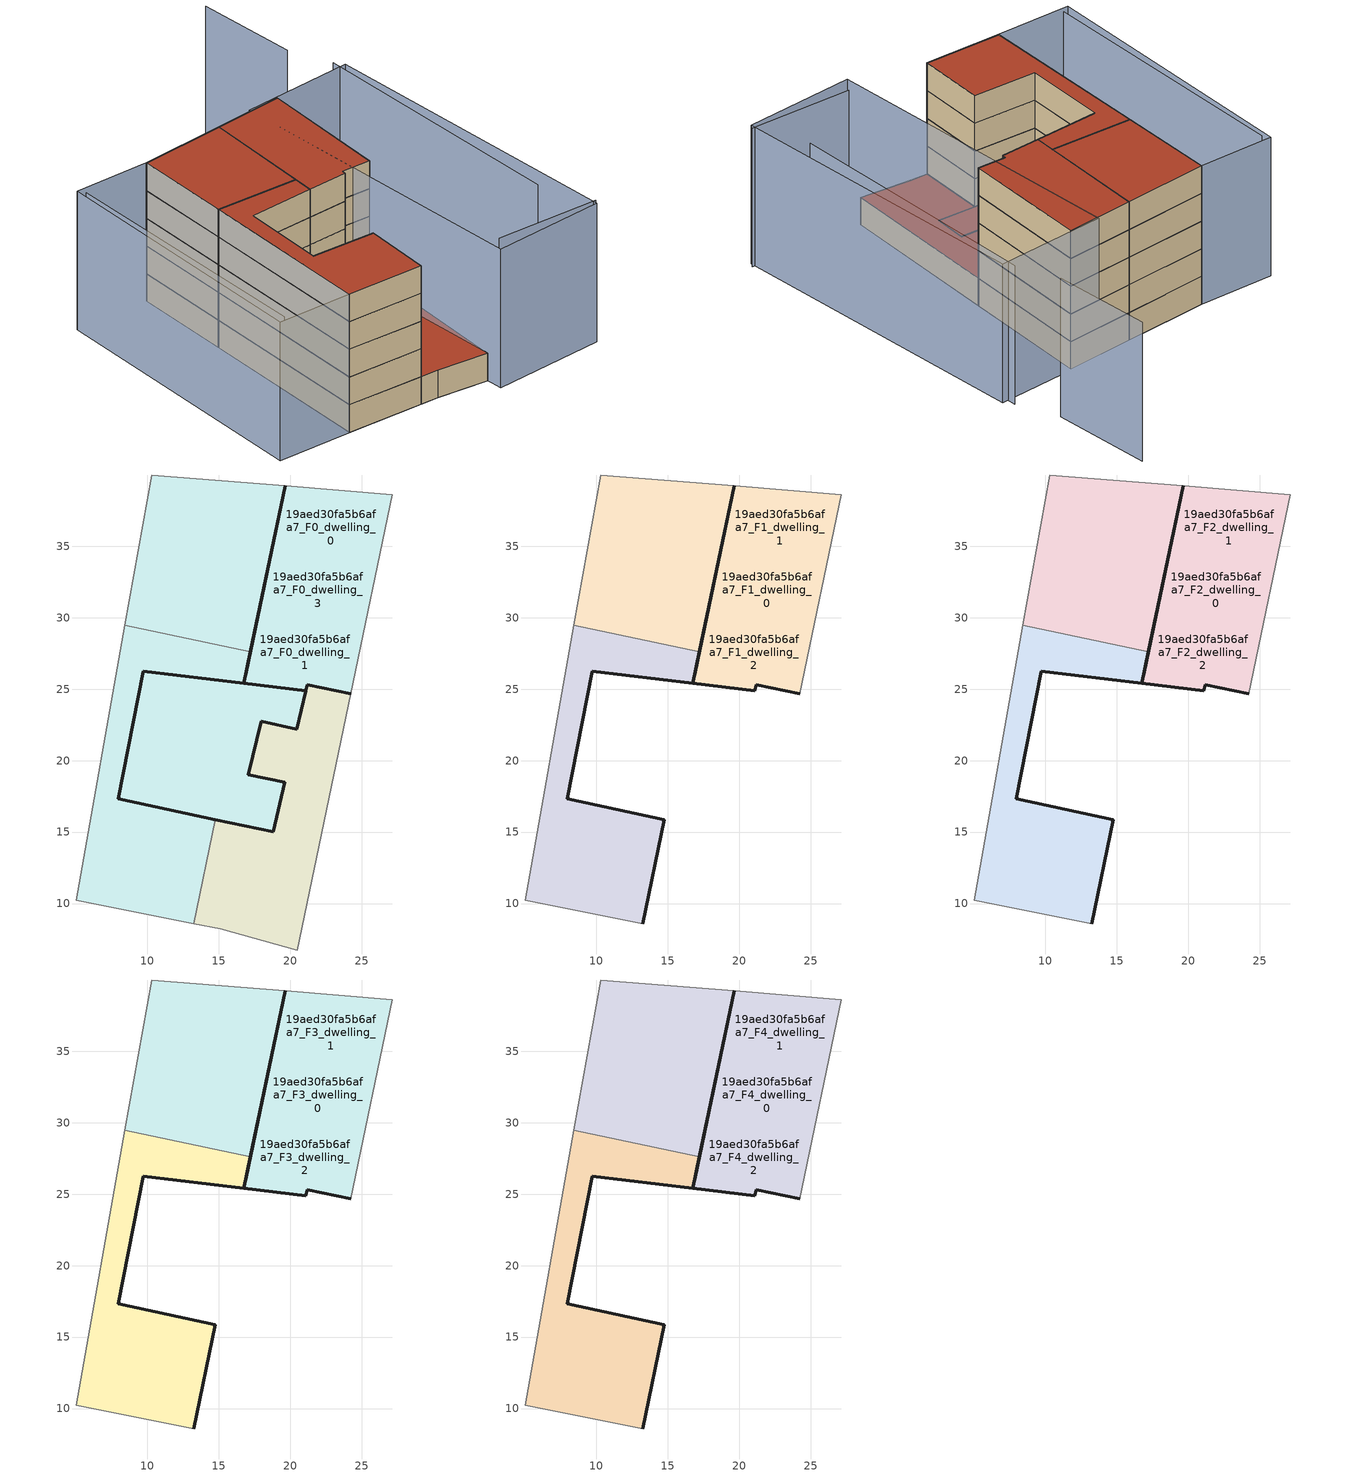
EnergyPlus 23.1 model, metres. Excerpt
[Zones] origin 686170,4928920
19aed30fa5b6afa7_F0_dwelling_0
 floor ground (EU_floor_Construction): 17.21,27.63 19.64,39.24 10.29,40 8.42,29.46 z0; 24.23,24.67 27.15,38.63 19.64,39.24 17.21,27.63 16.91,26.2 16.74,25.41 21.07,24.88 21.17,25.31 z0
 wall outside (EU_wall_Construction): 19.64,39.24 17.21,27.63 z0:3
 wall adiabatic (EU_wall_Construction): 8.42,29.46 10.29,40 19.64,39.24 z0:3
 wall to 19aed30fa5b6afa7_F0_dwelling_1 (EU_wall_Construction): 17.21,27.63 8.42,29.46 z0:3
19aed30fa5b6afa7_F0_dwelling_1
 floor ground (EU_floor_Construction): 24.23,24.67 27.15,38.63 19.64,39.24 17.21,27.63 16.74,25.41 21.07,24.88 21.17,25.31 z0; 16.74,25.41 17.21,27.63 16.91,26.2 z0; 13.22,8.6 14.75,15.88 7.97,17.32 9.7,26.27 16.74,25.41 16.91,26.2 17.21,27.63 8.42,29.46 5,10.24 z0
 wall outside (EU_wall_Construction): 17.21,27.63 16.74,25.41 9.7,26.27 7.97,17.32 14.75,15.88 z0:3
 wall adiabatic (EU_wall_Construction): 13.22,8.6 5,10.24 8.42,29.46 z0:3
 wall to 19aed30fa5b6afa7_F0_dwelling_3 (EU_wall_Construction): 14.75,15.88 13.22,8.6 z0:3
19aed30fa5b6afa7_F0_dwelling_2
 floor ground (EU_floor_Construction): 17.21,27.63 19.64,39.24 10.29,40 8.42,29.46 z0; 16.74,25.41 17.21,27.63 16.91,26.2 z0; 24.23,24.67 27.15,38.63 19.64,39.24 17.21,27.63 16.74,25.41 21.07,24.88 21.17,25.31 z0; 13.22,8.6 14.75,15.88 7.97,17.32 9.7,26.27 16.74,25.41 16.91,26.2 17.21,27.63 8.42,29.46 5,10.24 z0; 18.81,15.02 19.6,18.47 17.05,19.03 17.95,22.75 20.46,22.22 21.07,24.87 21.07,24.88 16.74,25.41 9.7,26.27 7.97,17.32 14.75,15.88 z0; 20.48,6.75 24.23,24.67 21.17,25.31 21.07,24.88 21.07,24.87 20.46,22.22 17.95,22.75 17.05,19.03 19.6,18.47 18.81,15.02 14.75,15.88 13.22,8.6 15.08,8.23 z0
 wall outside (EU_wall_Construction): 24.23,24.67 21.17,25.31 21.07,24.88 16.74,25.41 16.91,26.2 19.64,39.24 z0:3
 wall adiabatic (EU_wall_Construction): 19.64,39.24 27.15,38.63 24.23,24.67 z0:3
 roof outside (EU_floor_Construction): 24.23,24.67 20.48,6.75 15.08,8.23 13.22,8.6 14.75,15.88 18.81,15.02 19.6,18.47 17.05,19.03 17.95,22.75 20.46,22.22 21.07,24.87 21.07,24.88 21.17,25.31 z3; 21.07,24.88 21.07,24.87 20.46,22.22 17.95,22.75 17.05,19.03 19.6,18.47 18.81,15.02 14.75,15.88 7.97,17.32 9.7,26.27 16.74,25.41 z3
19aed30fa5b6afa7_F0_dwelling_3
 floor ground (EU_floor_Construction): 24.23,24.67 27.15,38.63 19.64,39.24 16.91,26.2 16.74,25.41 21.07,24.88 21.17,25.31 z0; 20.48,6.75 24.23,24.67 21.17,25.31 21.07,24.88 21.07,24.87 20.46,22.22 17.95,22.75 17.05,19.03 19.6,18.47 18.81,15.02 14.75,15.88 13.22,8.6 15.08,8.23 z0
 wall outside (EU_wall_Construction): 14.75,15.88 18.81,15.02 19.6,18.47 17.05,19.03 17.95,22.75 20.46,22.22 21.07,24.87 21.07,24.88 21.17,25.31 21.18,25.31 24.23,24.67 z0:3
 wall adiabatic (EU_wall_Construction): 24.23,24.67 20.48,6.75 15.08,8.23 13.22,8.6 z0:3
 roof outside (EU_roof_Construction): 24.23,24.67 20.48,6.75 15.08,8.23 13.22,8.6 14.75,15.88 18.81,15.02 19.6,18.47 17.05,19.03 17.95,22.75 20.46,22.22 21.07,24.87 21.07,24.88 21.17,25.31 z3; 27.15,38.63 24.23,24.67 21.17,25.31 21.07,24.88 16.74,25.41 16.91,26.2 19.64,39.24 z3
19aed30fa5b6afa7_F1_dwelling_0
 floor outside (EU_floor_Construction): 17.21,27.63 19.64,39.24 10.29,40 8.42,29.46 z3
 floor to 19aed30fa5b6afa7_F0_dwelling_0 (EU_floor_Construction): 24.23,24.67 27.15,38.63 19.64,39.24 17.21,27.63 16.91,26.2 16.74,25.41 21.07,24.88 21.17,25.31 z3
 wall outside (EU_wall_Construction): 19.64,39.24 17.21,27.63 z3:6
 wall adiabatic (EU_wall_Construction): 8.42,29.46 10.29,40 19.64,39.24 z3:6
 wall to 19aed30fa5b6afa7_F1_dwelling_1 (EU_wall_Construction): 17.21,27.63 8.42,29.46 z3:6
19aed30fa5b6afa7_F1_dwelling_1
 floor to 19aed30fa5b6afa7_F0_dwelling_1 (EU_floor_Construction): 13.22,8.6 14.75,15.88 7.97,17.32 9.7,26.27 16.74,25.41 16.91,26.2 17.21,27.63 8.42,29.46 5,10.24 z3; 24.23,24.67 27.15,38.63 19.64,39.24 17.21,27.63 16.74,25.41 21.07,24.88 21.17,25.31 z3; 16.74,25.41 17.21,27.63 16.91,26.2 z3
 wall outside (EU_wall_Construction): 17.21,27.63 16.74,25.41 9.7,26.27 7.97,17.32 14.75,15.88 13.22,8.6 z3:6
 wall adiabatic (EU_wall_Construction): 13.22,8.6 5,10.24 8.42,29.46 z3:6
19aed30fa5b6afa7_F1_dwelling_2
 floor outside (EU_floor_Construction): 16.74,25.41 17.21,27.63 16.91,26.2 z3; 13.22,8.6 14.75,15.88 7.97,17.32 9.7,26.27 16.74,25.41 16.91,26.2 17.21,27.63 8.42,29.46 5,10.24 z3
 floor to 19aed30fa5b6afa7_F0_dwelling_2 (EU_floor_Construction): 17.21,27.63 19.64,39.24 10.29,40 8.42,29.46 z3; 24.23,24.67 27.15,38.63 19.64,39.24 17.21,27.63 16.74,25.41 21.07,24.88 21.17,25.31 z3
 wall outside (EU_wall_Construction): 24.23,24.67 21.17,25.31 21.07,24.88 16.74,25.41 16.91,26.2 19.64,39.24 z3:6
 wall adiabatic (EU_wall_Construction): 19.64,39.24 27.15,38.63 24.23,24.67 z3:6
19aed30fa5b6afa7_F2_dwelling_0
 floor outside (EU_floor_Construction): 17.21,27.63 19.64,39.24 10.29,40 8.42,29.46 z6
 floor to 19aed30fa5b6afa7_F1_dwelling_0 (EU_floor_Construction): 24.23,24.67 27.15,38.63 19.64,39.24 17.21,27.63 16.91,26.2 16.74,25.41 21.07,24.88 21.17,25.31 z6
 wall outside (EU_wall_Construction): 19.64,39.24 17.21,27.63 z6:9
 wall adiabatic (EU_wall_Construction): 8.42,29.46 10.29,40 19.64,39.24 z6:9
 wall to 19aed30fa5b6afa7_F2_dwelling_1 (EU_wall_Construction): 17.21,27.63 8.42,29.46 z6:9
19aed30fa5b6afa7_F2_dwelling_1
 floor to 19aed30fa5b6afa7_F1_dwelling_1 (EU_floor_Construction): 13.22,8.6 14.75,15.88 7.97,17.32 9.7,26.27 16.74,25.41 16.91,26.2 17.21,27.63 8.42,29.46 5,10.24 z6; 24.23,24.67 27.15,38.63 19.64,39.24 17.21,27.63 16.74,25.41 21.07,24.88 21.17,25.31 z6; 16.74,25.41 17.21,27.63 16.91,26.2 z6
 wall outside (EU_wall_Construction): 17.21,27.63 16.74,25.41 9.7,26.27 7.97,17.32 14.75,15.88 13.22,8.6 z6:9
 wall adiabatic (EU_wall_Construction): 13.22,8.6 5,10.24 8.42,29.46 z6:9
19aed30fa5b6afa7_F2_dwelling_2
 floor outside (EU_floor_Construction): 16.74,25.41 17.21,27.63 16.91,26.2 z6; 13.22,8.6 14.75,15.88 7.97,17.32 9.7,26.27 16.74,25.41 16.91,26.2 17.21,27.63 8.42,29.46 5,10.24 z6
 floor to 19aed30fa5b6afa7_F1_dwelling_2 (EU_floor_Construction): 17.21,27.63 19.64,39.24 10.29,40 8.42,29.46 z6; 24.23,24.67 27.15,38.63 19.64,39.24 17.21,27.63 16.74,25.41 21.07,24.88 21.17,25.31 z6
 wall outside (EU_wall_Construction): 24.23,24.67 21.17,25.31 21.07,24.88 16.74,25.41 16.91,26.2 19.64,39.24 z6:9
 wall adiabatic (EU_wall_Construction): 19.64,39.24 27.15,38.63 24.23,24.67 z6:9
19aed30fa5b6afa7_F3_dwelling_0
 floor outside (EU_floor_Construction): 17.21,27.63 19.64,39.24 10.29,40 8.42,29.46 z9
 floor to 19aed30fa5b6afa7_F2_dwelling_0 (EU_floor_Construction): 24.23,24.67 27.15,38.63 19.64,39.24 17.21,27.63 16.91,26.2 16.74,25.41 21.07,24.88 21.17,25.31 z9
 wall outside (EU_wall_Construction): 19.64,39.24 17.21,27.63 z9:12
 wall adiabatic (EU_wall_Construction): 8.42,29.46 10.29,40 19.64,39.24 z9:12
 wall to 19aed30fa5b6afa7_F3_dwelling_1 (EU_wall_Construction): 17.21,27.63 8.42,29.46 z9:12
19aed30fa5b6afa7_F3_dwelling_1
 floor to 19aed30fa5b6afa7_F2_dwelling_1 (EU_floor_Construction): 13.22,8.6 14.75,15.88 7.97,17.32 9.7,26.27 16.74,25.41 16.91,26.2 17.21,27.63 8.42,29.46 5,10.24 z9; 24.23,24.67 27.15,38.63 19.64,39.24 17.21,27.63 16.74,25.41 21.07,24.88 21.17,25.31 z9; 16.74,25.41 17.21,27.63 16.91,26.2 z9
 wall outside (EU_wall_Construction): 17.21,27.63 16.74,25.41 9.7,26.27 7.97,17.32 14.75,15.88 13.22,8.6 z9:12
 wall adiabatic (EU_wall_Construction): 13.22,8.6 5,10.24 8.42,29.46 z9:12
19aed30fa5b6afa7_F3_dwelling_2
 floor outside (EU_floor_Construction): 16.74,25.41 17.21,27.63 16.91,26.2 z9; 13.22,8.6 14.75,15.88 7.97,17.32 9.7,26.27 16.74,25.41 16.91,26.2 17.21,27.63 8.42,29.46 5,10.24 z9
 floor to 19aed30fa5b6afa7_F2_dwelling_2 (EU_floor_Construction): 17.21,27.63 19.64,39.24 10.29,40 8.42,29.46 z9; 24.23,24.67 27.15,38.63 19.64,39.24 17.21,27.63 16.74,25.41 21.07,24.88 21.17,25.31 z9
 wall outside (EU_wall_Construction): 24.23,24.67 21.17,25.31 21.07,24.88 16.74,25.41 16.91,26.2 19.64,39.24 z9:12
 wall adiabatic (EU_wall_Construction): 19.64,39.24 27.15,38.63 24.23,24.67 z9:12
19aed30fa5b6afa7_F4_dwelling_0
 floor outside (EU_floor_Construction): 17.21,27.63 19.64,39.24 10.29,40 8.42,29.46 z12
 floor to 19aed30fa5b6afa7_F3_dwelling_0 (EU_floor_Construction): 24.23,24.67 27.15,38.63 19.64,39.24 17.21,27.63 16.91,26.2 16.74,25.41 21.07,24.88 21.17,25.31 z12
 wall outside (EU_wall_Construction): 19.64,39.24 17.21,27.63 z12:15
 wall adiabatic (EU_wall_Construction): 8.42,29.46 10.29,40 19.64,39.24 z12:15
 wall to 19aed30fa5b6afa7_F4_dwelling_1 (EU_wall_Construction): 17.21,27.63 8.42,29.46 z12:15
 roof outside (EU_roof_Construction): 27.15,38.63 24.23,24.67 21.17,25.31 21.07,24.88 16.74,25.41 16.91,26.2 17.21,27.63 19.64,39.24 z15; 19.64,39.24 17.21,27.63 8.42,29.46 10.29,40 z15
19aed30fa5b6afa7_F4_dwelling_1
 floor to 19aed30fa5b6afa7_F3_dwelling_1 (EU_floor_Construction): 13.22,8.6 14.75,15.88 7.97,17.32 9.7,26.27 16.74,25.41 16.91,26.2 17.21,27.63 8.42,29.46 5,10.24 z12; 24.23,24.67 27.15,38.63 19.64,39.24 17.21,27.63 16.74,25.41 21.07,24.88 21.17,25.31 z12; 16.74,25.41 17.21,27.63 16.91,26.2 z12
 wall outside (EU_wall_Construction): 17.21,27.63 16.74,25.41 9.7,26.27 7.97,17.32 14.75,15.88 13.22,8.6 z12:15
 wall adiabatic (EU_wall_Construction): 13.22,8.6 5,10.24 8.42,29.46 z12:15
 roof outside (EU_roof_Construction): 16.74,25.41 16.91,26.2 17.21,27.63 z15; 17.21,27.63 16.91,26.2 16.74,25.41 9.7,26.27 7.97,17.32 14.75,15.88 13.22,8.6 5,10.24 8.42,29.46 z15; 27.15,38.63 24.23,24.67 21.17,25.31 21.07,24.88 16.74,25.41 17.21,27.63 19.64,39.24 z15
19aed30fa5b6afa7_F4_dwelling_2
 floor outside (EU_floor_Construction): 16.74,25.41 17.21,27.63 16.91,26.2 z12; 13.22,8.6 14.75,15.88 7.97,17.32 9.7,26.27 16.74,25.41 16.91,26.2 17.21,27.63 8.42,29.46 5,10.24 z12
 floor to 19aed30fa5b6afa7_F3_dwelling_2 (EU_floor_Construction): 17.21,27.63 19.64,39.24 10.29,40 8.42,29.46 z12; 24.23,24.67 27.15,38.63 19.64,39.24 17.21,27.63 16.74,25.41 21.07,24.88 21.17,25.31 z12
 wall outside (EU_wall_Construction): 24.23,24.67 21.17,25.31 21.07,24.88 16.74,25.41 16.91,26.2 19.64,39.24 z12:15
 wall adiabatic (EU_wall_Construction): 19.64,39.24 27.15,38.63 24.23,24.67 z12:15
 roof outside (EU_roof_Construction): 16.74,25.41 16.91,26.2 17.21,27.63 z15; 19.64,39.24 17.21,27.63 8.42,29.46 10.29,40 z15; 27.15,38.63 24.23,24.67 21.17,25.31 21.07,24.88 16.74,25.41 17.21,27.63 19.64,39.24 z15; 17.21,27.63 16.91,26.2 16.74,25.41 9.7,26.27 7.97,17.32 14.75,15.88 13.22,8.6 5,10.24 8.42,29.46 z15
shading: 21.74,6.47 32.74,4.22 / 31.28,10.1 35.28,38.86 / 2.55,40.63 -2.06,12.11 / 34.16,43.54 35.13,54.51 / 35.85,37.87 32.41,3.79 / 32.41,3.79 20.31,5.01 / 20.31,5.01 23.75,39.09 / 23.75,39.09 35.85,37.87 / 10.29,40 5,10.24 / 5,10.24 -3.07,11.67 / -3.07,11.67 2.22,41.43 / 2.22,41.43 10.29,40 z0:15
[Building]
EU S2 Campaign: North Axis=0; Terrain=City; Solar Distribution=FullExterior
[Site:Location]
Bologna: Latitude=44.5; Longitude=11.25; Time Zone=1; Elevation=37
[SizingPeriod:WeatherFileDays]
AnnualSizingPeriod: Begin Month=1; Begin Day of Month=1; End Month=12; End Day of Month=31; Day of Week for Start Day=Monday; Use Weather File Daylight Saving Period=No; Use Weather File Rain and Snow Indicators=No
[MATERIAL]
EU_InternalMass_Material: Roughness=MediumRough; Thickness=0.1; Conductivity=1; Density=1800; Specific Heat=900; Thermal Absorptance=0.9; Solar Absorptance=0.7; Visible Absorptance=0.7
[MATERIAL:NOMASS] Roughness=MediumRough; Thermal Absorptance=0.9; Solar Absorptance=0.7; Visible Absorptance=0.7
Name | Thermal Resistance
EU_wall_NoMass | 0.905828
EU_roof_NoMass | 0.37593
EU_floor_NoMass | 0.67114
[CONSTRUCTION]
EU_wall_Construction: EU_wall_NoMass
EU_roof_Construction: EU_roof_NoMass
EU_floor_Construction: EU_floor_NoMass
EU_InternalMass_Construction: EU_InternalMass_Material
[ZONE] Type=1; Multiplier=1; Ceiling Height=autocalculate; Floor Area=autocalculate; Part of Total Floor Area=Yes
Name | Volume
19aed30fa5b6afa7_F0_dwelling_0 | 627.133
19aed30fa5b6afa7_F1_dwelling_0; 19aed30fa5b6afa7_F2_dwelling_0; 19aed30fa5b6afa7_F3_dwelling_0; 19aed30fa5b6afa7_F4_dwelling_0 | 627.134
19aed30fa5b6afa7_F0_dwelling_1; 19aed30fa5b6afa7_F1_dwelling_1; 19aed30fa5b6afa7_F2_dwelling_1; 19aed30fa5b6afa7_F3_dwelling_1; 19aed30fa5b6afa7_F4_dwelling_1 | 627.151
19aed30fa5b6afa7_F0_dwelling_2 | 1532.5
19aed30fa5b6afa7_F1_dwelling_2; 19aed30fa5b6afa7_F2_dwelling_2; 19aed30fa5b6afa7_F3_dwelling_2; 19aed30fa5b6afa7_F4_dwelling_2 | 936.613
19aed30fa5b6afa7_F0_dwelling_3 | 619
[INTERNALMASS] Construction=EU_InternalMass_Construction
Name | Zone or ZoneList | Surface Area
19aed30fa5b6afa7_F0_dwelling_0_EU_InternalMass | 19aed30fa5b6afa7_F0_dwelling_0 | 103.158
19aed30fa5b6afa7_F0_dwelling_1_EU_InternalMass | 19aed30fa5b6afa7_F0_dwelling_1 | 103.16
19aed30fa5b6afa7_F0_dwelling_2_EU_InternalMass | 19aed30fa5b6afa7_F0_dwelling_2 | 105.89
19aed30fa5b6afa7_F0_dwelling_3_EU_InternalMass | 19aed30fa5b6afa7_F0_dwelling_3 | 100.443
19aed30fa5b6afa7_F1_dwelling_0_EU_InternalMass | 19aed30fa5b6afa7_F1_dwelling_0 | 137.555
19aed30fa5b6afa7_F1_dwelling_1_EU_InternalMass | 19aed30fa5b6afa7_F1_dwelling_1 | 137.54
19aed30fa5b6afa7_F1_dwelling_2_EU_InternalMass | 19aed30fa5b6afa7_F1_dwelling_2 | 137.545
19aed30fa5b6afa7_F2_dwelling_0_EU_InternalMass | 19aed30fa5b6afa7_F2_dwelling_0 | 137.555
19aed30fa5b6afa7_F2_dwelling_1_EU_InternalMass | 19aed30fa5b6afa7_F2_dwelling_1 | 137.54
19aed30fa5b6afa7_F2_dwelling_2_EU_InternalMass | 19aed30fa5b6afa7_F2_dwelling_2 | 137.545
19aed30fa5b6afa7_F3_dwelling_0_EU_InternalMass | 19aed30fa5b6afa7_F3_dwelling_0 | 137.555
19aed30fa5b6afa7_F3_dwelling_1_EU_InternalMass | 19aed30fa5b6afa7_F3_dwelling_1 | 137.54
19aed30fa5b6afa7_F3_dwelling_2_EU_InternalMass | 19aed30fa5b6afa7_F3_dwelling_2 | 137.545
19aed30fa5b6afa7_F4_dwelling_0_EU_InternalMass | 19aed30fa5b6afa7_F4_dwelling_0 | 137.555
19aed30fa5b6afa7_F4_dwelling_1_EU_InternalMass | 19aed30fa5b6afa7_F4_dwelling_1 | 137.54
19aed30fa5b6afa7_F4_dwelling_2_EU_InternalMass | 19aed30fa5b6afa7_F4_dwelling_2 | 137.545
[OTHEREQUIPMENT] Fuel Type=Electricity; Design Level Calculation Method=Watts/Area; Power per Zone Floor Area=1; Fraction Latent=0; Fraction Radiant=0; Fraction Lost=0; Carbon Dioxide Generation Rate=0; EndUse Subcategory=EU_Step8_InternalGains
Name | Zone or ZoneList or Space or SpaceList | Schedule
EU_Step8_InternalGain_19aed30fa5b6afa7_F0_dwelling_0_f000 | 19aed30fa5b6afa7_F0_dwelling_0 | EU_Step8_GainSchedule_19aed30fa5b6afa7_F0_dwelling_0_f000
EU_Step8_InternalGain_19aed30fa5b6afa7_F0_dwelling_1_f000 | 19aed30fa5b6afa7_F0_dwelling_1 | EU_Step8_GainSchedule_19aed30fa5b6afa7_F0_dwelling_1_f000
EU_Step8_InternalGain_19aed30fa5b6afa7_F0_dwelling_2_f000 | 19aed30fa5b6afa7_F0_dwelling_2 | EU_Step8_GainSchedule_19aed30fa5b6afa7_F0_dwelling_2_f000
EU_Step8_InternalGain_19aed30fa5b6afa7_F0_dwelling_3_f000 | 19aed30fa5b6afa7_F0_dwelling_3 | EU_Step8_GainSchedule_19aed30fa5b6afa7_F0_dwelling_3_f000
EU_Step8_InternalGain_19aed30fa5b6afa7_F1_dwelling_0_f000 | 19aed30fa5b6afa7_F1_dwelling_0 | EU_Step8_GainSchedule_19aed30fa5b6afa7_F1_dwelling_0_f000
EU_Step8_InternalGain_19aed30fa5b6afa7_F1_dwelling_1_f000 | 19aed30fa5b6afa7_F1_dwelling_1 | EU_Step8_GainSchedule_19aed30fa5b6afa7_F1_dwelling_1_f000
EU_Step8_InternalGain_19aed30fa5b6afa7_F1_dwelling_2_f000 | 19aed30fa5b6afa7_F1_dwelling_2 | EU_Step8_GainSchedule_19aed30fa5b6afa7_F1_dwelling_2_f000
EU_Step8_InternalGain_19aed30fa5b6afa7_F2_dwelling_0_f000 | 19aed30fa5b6afa7_F2_dwelling_0 | EU_Step8_GainSchedule_19aed30fa5b6afa7_F2_dwelling_0_f000
EU_Step8_InternalGain_19aed30fa5b6afa7_F2_dwelling_1_f000 | 19aed30fa5b6afa7_F2_dwelling_1 | EU_Step8_GainSchedule_19aed30fa5b6afa7_F2_dwelling_1_f000
EU_Step8_InternalGain_19aed30fa5b6afa7_F2_dwelling_2_f000 | 19aed30fa5b6afa7_F2_dwelling_2 | EU_Step8_GainSchedule_19aed30fa5b6afa7_F2_dwelling_2_f000
EU_Step8_InternalGain_19aed30fa5b6afa7_F3_dwelling_0_f000 | 19aed30fa5b6afa7_F3_dwelling_0 | EU_Step8_GainSchedule_19aed30fa5b6afa7_F3_dwelling_0_f000
EU_Step8_InternalGain_19aed30fa5b6afa7_F3_dwelling_1_f000 | 19aed30fa5b6afa7_F3_dwelling_1 | EU_Step8_GainSchedule_19aed30fa5b6afa7_F3_dwelling_1_f000
EU_Step8_InternalGain_19aed30fa5b6afa7_F3_dwelling_2_f000 | 19aed30fa5b6afa7_F3_dwelling_2 | EU_Step8_GainSchedule_19aed30fa5b6afa7_F3_dwelling_2_f000
EU_Step8_InternalGain_19aed30fa5b6afa7_F4_dwelling_0_f000 | 19aed30fa5b6afa7_F4_dwelling_0 | EU_Step8_GainSchedule_19aed30fa5b6afa7_F4_dwelling_0_f000
EU_Step8_InternalGain_19aed30fa5b6afa7_F4_dwelling_1_f000 | 19aed30fa5b6afa7_F4_dwelling_1 | EU_Step8_GainSchedule_19aed30fa5b6afa7_F4_dwelling_1_f000
EU_Step8_InternalGain_19aed30fa5b6afa7_F4_dwelling_2_f000 | 19aed30fa5b6afa7_F4_dwelling_2 | EU_Step8_GainSchedule_19aed30fa5b6afa7_F4_dwelling_2_f000
[ZONEVENTILATION:DESIGNFLOWRATE] Schedule=EU_AlwaysOn; Design Flow Rate Calculation Method=AirChanges/Hour; Air Changes per Hour=0.73129; Ventilation Type=Natural; Fan Pressure Rise=0; Fan Total Efficiency=1; Constant Term Coefficient=1; Temperature Term Coefficient=0; Velocity Term Coefficient=0; Velocity Squared Term Coefficient=0; Minimum Indoor Temperature=-100; Maximum Indoor Temperature=100; Delta Temperature=-100; Minimum Outdoor Temperature=-100; Maximum Outdoor Temperature=100; Maximum Wind Speed=40
Name | Zone or ZoneList or Space or SpaceList
EU_ConstantAir_19aed30fa5b6afa7_F0_dwelling_0 | 19aed30fa5b6afa7_F0_dwelling_0
EU_ConstantAir_19aed30fa5b6afa7_F0_dwelling_1 | 19aed30fa5b6afa7_F0_dwelling_1
EU_ConstantAir_19aed30fa5b6afa7_F0_dwelling_2 | 19aed30fa5b6afa7_F0_dwelling_2
EU_ConstantAir_19aed30fa5b6afa7_F0_dwelling_3 | 19aed30fa5b6afa7_F0_dwelling_3
EU_ConstantAir_19aed30fa5b6afa7_F1_dwelling_0 | 19aed30fa5b6afa7_F1_dwelling_0
EU_ConstantAir_19aed30fa5b6afa7_F1_dwelling_1 | 19aed30fa5b6afa7_F1_dwelling_1
EU_ConstantAir_19aed30fa5b6afa7_F1_dwelling_2 | 19aed30fa5b6afa7_F1_dwelling_2
EU_ConstantAir_19aed30fa5b6afa7_F2_dwelling_0 | 19aed30fa5b6afa7_F2_dwelling_0
EU_ConstantAir_19aed30fa5b6afa7_F2_dwelling_1 | 19aed30fa5b6afa7_F2_dwelling_1
EU_ConstantAir_19aed30fa5b6afa7_F2_dwelling_2 | 19aed30fa5b6afa7_F2_dwelling_2
EU_ConstantAir_19aed30fa5b6afa7_F3_dwelling_0 | 19aed30fa5b6afa7_F3_dwelling_0
EU_ConstantAir_19aed30fa5b6afa7_F3_dwelling_1 | 19aed30fa5b6afa7_F3_dwelling_1
EU_ConstantAir_19aed30fa5b6afa7_F3_dwelling_2 | 19aed30fa5b6afa7_F3_dwelling_2
EU_ConstantAir_19aed30fa5b6afa7_F4_dwelling_0 | 19aed30fa5b6afa7_F4_dwelling_0
EU_ConstantAir_19aed30fa5b6afa7_F4_dwelling_1 | 19aed30fa5b6afa7_F4_dwelling_1
EU_ConstantAir_19aed30fa5b6afa7_F4_dwelling_2 | 19aed30fa5b6afa7_F4_dwelling_2
[HVACTEMPLATE:THERMOSTAT] Constant Heating Setpoint=20; Constant Cooling Setpoint=50
EU_HeatOnly_19aed30fa5b6afa7_F0_dwelling_0; EU_HeatOnly_19aed30fa5b6afa7_F0_dwelling_1; EU_HeatOnly_19aed30fa5b6afa7_F0_dwelling_2; EU_HeatOnly_19aed30fa5b6afa7_F0_dwelling_3; EU_HeatOnly_19aed30fa5b6afa7_F1_dwelling_0; EU_HeatOnly_19aed30fa5b6afa7_F1_dwelling_1; EU_HeatOnly_19aed30fa5b6afa7_F1_dwelling_2; EU_HeatOnly_19aed30fa5b6afa7_F2_dwelling_0; EU_HeatOnly_19aed30fa5b6afa7_F2_dwelling_1; EU_HeatOnly_19aed30fa5b6afa7_F2_dwelling_2; EU_HeatOnly_19aed30fa5b6afa7_F3_dwelling_0; EU_HeatOnly_19aed30fa5b6afa7_F3_dwelling_1; EU_HeatOnly_19aed30fa5b6afa7_F3_dwelling_2; EU_HeatOnly_19aed30fa5b6afa7_F4_dwelling_0; EU_HeatOnly_19aed30fa5b6afa7_F4_dwelling_1; EU_HeatOnly_19aed30fa5b6afa7_F4_dwelling_2
[HVACTEMPLATE:ZONE:IDEALLOADSAIRSYSTEM] System Availability Schedule=EU_AlwaysOn; Maximum Heating Supply Air Temperature=50; Minimum Cooling Supply Air Temperature=13; Maximum Heating Supply Air Humidity Ratio=0.0156; Minimum Cooling Supply Air Humidity Ratio=0.0077; Heating Limit=NoLimit; Cooling Limit=NoLimit; Heating Availability Schedule=EU_AlwaysOn; Cooling Availability Schedule=EU_CoolingOff; Dehumidification Control Type=ConstantSensibleHeatRatio; Cooling Sensible Heat Ratio=0.7; Dehumidification Setpoint=60; Humidification Control Type=None; Humidification Setpoint=30; Outdoor Air Method=None; Outdoor Air Flow Rate per Person=0.00944; Outdoor Air Flow Rate per Zone Floor Area=0; Outdoor Air Flow Rate per Zone=0; Demand Controlled Ventilation Type=None; Outdoor Air Economizer Type=NoEconomizer; Heat Recovery Type=None; Sensible Heat Recovery Effectiveness=0.7; Latent Heat Recovery Effectiveness=0.65
Name | Template Thermostat
19aed30fa5b6afa7_F0_dwelling_0 | EU_HeatOnly_19aed30fa5b6afa7_F0_dwelling_0
19aed30fa5b6afa7_F0_dwelling_1 | EU_HeatOnly_19aed30fa5b6afa7_F0_dwelling_1
19aed30fa5b6afa7_F0_dwelling_2 | EU_HeatOnly_19aed30fa5b6afa7_F0_dwelling_2
19aed30fa5b6afa7_F0_dwelling_3 | EU_HeatOnly_19aed30fa5b6afa7_F0_dwelling_3
19aed30fa5b6afa7_F1_dwelling_0 | EU_HeatOnly_19aed30fa5b6afa7_F1_dwelling_0
19aed30fa5b6afa7_F1_dwelling_1 | EU_HeatOnly_19aed30fa5b6afa7_F1_dwelling_1
19aed30fa5b6afa7_F1_dwelling_2 | EU_HeatOnly_19aed30fa5b6afa7_F1_dwelling_2
19aed30fa5b6afa7_F2_dwelling_0 | EU_HeatOnly_19aed30fa5b6afa7_F2_dwelling_0
19aed30fa5b6afa7_F2_dwelling_1 | EU_HeatOnly_19aed30fa5b6afa7_F2_dwelling_1
19aed30fa5b6afa7_F2_dwelling_2 | EU_HeatOnly_19aed30fa5b6afa7_F2_dwelling_2
19aed30fa5b6afa7_F3_dwelling_0 | EU_HeatOnly_19aed30fa5b6afa7_F3_dwelling_0
19aed30fa5b6afa7_F3_dwelling_1 | EU_HeatOnly_19aed30fa5b6afa7_F3_dwelling_1
19aed30fa5b6afa7_F3_dwelling_2 | EU_HeatOnly_19aed30fa5b6afa7_F3_dwelling_2
19aed30fa5b6afa7_F4_dwelling_0 | EU_HeatOnly_19aed30fa5b6afa7_F4_dwelling_0
19aed30fa5b6afa7_F4_dwelling_1 | EU_HeatOnly_19aed30fa5b6afa7_F4_dwelling_1
19aed30fa5b6afa7_F4_dwelling_2 | EU_HeatOnly_19aed30fa5b6afa7_F4_dwelling_2
[SIZING:ZONE] Zone Cooling Design Supply Air Temperature Input Method=SupplyAirTemperature; Zone Cooling Design Supply Air Temperature=13; Zone Heating Design Supply Air Temperature Input Method=SupplyAirTemperature; Zone Heating Design Supply Air Temperature=50; Zone Cooling Design Supply Air Humidity Ratio=0.008; Zone Heating Design Supply Air Humidity Ratio=0.008; Cooling Design Air Flow Method=DesignDay; Cooling Design Air Flow Rate=0; Cooling Minimum Air Flow per Zone Floor Area=0.000762; Cooling Minimum Air Flow=0; Cooling Minimum Air Flow Fraction=0.2; Heating Design Air Flow Method=DesignDay; Heating Design Air Flow Rate=0; Heating Maximum Air Flow per Zone Floor Area=0.002032; Heating Maximum Air Flow=0.141576; Heating Maximum Air Flow Fraction=0.3; Account for Dedicated Outdoor Air System=No; Dedicated Outdoor Air System Control Strategy=NeutralSupplyAir; Dedicated Outdoor Air Low Setpoint Temperature for Design=autosize; Dedicated Outdoor Air High Setpoint Temperature for Design=autosize; Zone Load Sizing Method=Sensible Load Only No Latent Load; Zone Latent Cooling Design Supply Air Humidity Ratio Input Method=HumidityRatioDifference; Zone Cooling Design Supply Air Humidity Ratio Difference=0.005; Zone Latent Heating Design Supply Air Humidity Ratio Input Method=HumidityRatioDifference; Zone Humidification Design Supply Air Humidity Ratio Difference=0.005
19aed30fa5b6afa7_F0_dwelling_0; 19aed30fa5b6afa7_F0_dwelling_1; 19aed30fa5b6afa7_F0_dwelling_2; 19aed30fa5b6afa7_F0_dwelling_3; 19aed30fa5b6afa7_F1_dwelling_0; 19aed30fa5b6afa7_F1_dwelling_1; 19aed30fa5b6afa7_F1_dwelling_2; 19aed30fa5b6afa7_F2_dwelling_0; 19aed30fa5b6afa7_F2_dwelling_1; 19aed30fa5b6afa7_F2_dwelling_2; 19aed30fa5b6afa7_F3_dwelling_0; 19aed30fa5b6afa7_F3_dwelling_1; 19aed30fa5b6afa7_F3_dwelling_2; 19aed30fa5b6afa7_F4_dwelling_0; 19aed30fa5b6afa7_F4_dwelling_1; 19aed30fa5b6afa7_F4_dwelling_2
[SCHEDULE:CONSTANT]
Name | Hourly Value
EU_AlwaysOn | 1
EU_CoolingOff | 0
[SCHEDULE:FILE] Column Number=1; Rows to Skip at Top=0; Number of Hours of Data=8760; Column Separator=Comma; Interpolate to Timestep=No; Minutes per Item=60; Adjust Schedule for Daylight Savings=Yes
Name | File
EU_Step8_GainSchedule_19aed30fa5b6afa7_F0_dwelling_0_f000 | ../../schedules/19aed30fa5b6afa7/19aed30fa5b6afa7_F0_dwelling_0_f000_gain.csv
EU_Step8_GainSchedule_19aed30fa5b6afa7_F0_dwelling_1_f000 | ../../schedules/19aed30fa5b6afa7/19aed30fa5b6afa7_F0_dwelling_1_f000_gain.csv
EU_Step8_GainSchedule_19aed30fa5b6afa7_F0_dwelling_2_f000 | ../../schedules/19aed30fa5b6afa7/19aed30fa5b6afa7_F0_dwelling_2_f000_gain.csv
EU_Step8_GainSchedule_19aed30fa5b6afa7_F0_dwelling_3_f000 | ../../schedules/19aed30fa5b6afa7/19aed30fa5b6afa7_F0_dwelling_3_f000_gain.csv
EU_Step8_GainSchedule_19aed30fa5b6afa7_F1_dwelling_0_f000 | ../../schedules/19aed30fa5b6afa7/19aed30fa5b6afa7_F1_dwelling_0_f000_gain.csv
EU_Step8_GainSchedule_19aed30fa5b6afa7_F1_dwelling_1_f000 | ../../schedules/19aed30fa5b6afa7/19aed30fa5b6afa7_F1_dwelling_1_f000_gain.csv
EU_Step8_GainSchedule_19aed30fa5b6afa7_F1_dwelling_2_f000 | ../../schedules/19aed30fa5b6afa7/19aed30fa5b6afa7_F1_dwelling_2_f000_gain.csv
EU_Step8_GainSchedule_19aed30fa5b6afa7_F2_dwelling_0_f000 | ../../schedules/19aed30fa5b6afa7/19aed30fa5b6afa7_F2_dwelling_0_f000_gain.csv
EU_Step8_GainSchedule_19aed30fa5b6afa7_F2_dwelling_1_f000 | ../../schedules/19aed30fa5b6afa7/19aed30fa5b6afa7_F2_dwelling_1_f000_gain.csv
EU_Step8_GainSchedule_19aed30fa5b6afa7_F2_dwelling_2_f000 | ../../schedules/19aed30fa5b6afa7/19aed30fa5b6afa7_F2_dwelling_2_f000_gain.csv
EU_Step8_GainSchedule_19aed30fa5b6afa7_F3_dwelling_0_f000 | ../../schedules/19aed30fa5b6afa7/19aed30fa5b6afa7_F3_dwelling_0_f000_gain.csv
EU_Step8_GainSchedule_19aed30fa5b6afa7_F3_dwelling_1_f000 | ../../schedules/19aed30fa5b6afa7/19aed30fa5b6afa7_F3_dwelling_1_f000_gain.csv
EU_Step8_GainSchedule_19aed30fa5b6afa7_F3_dwelling_2_f000 | ../../schedules/19aed30fa5b6afa7/19aed30fa5b6afa7_F3_dwelling_2_f000_gain.csv
EU_Step8_GainSchedule_19aed30fa5b6afa7_F4_dwelling_0_f000 | ../../schedules/19aed30fa5b6afa7/19aed30fa5b6afa7_F4_dwelling_0_f000_gain.csv
EU_Step8_GainSchedule_19aed30fa5b6afa7_F4_dwelling_1_f000 | ../../schedules/19aed30fa5b6afa7/19aed30fa5b6afa7_F4_dwelling_1_f000_gain.csv
EU_Step8_GainSchedule_19aed30fa5b6afa7_F4_dwelling_2_f000 | ../../schedules/19aed30fa5b6afa7/19aed30fa5b6afa7_F4_dwelling_2_f000_gain.csv
